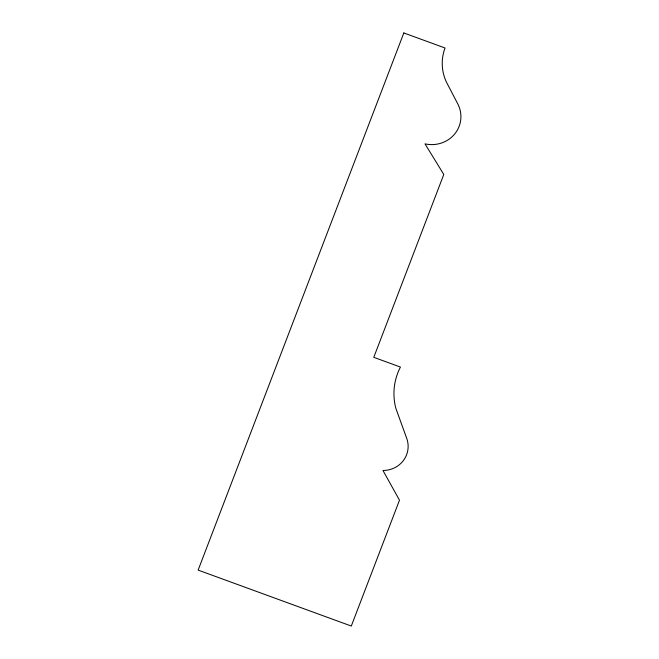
<?xml version="1.0" encoding="UTF-8"?>
<svg xmlns="http://www.w3.org/2000/svg" width="659" height="659" viewBox="0 0 659 659"><rect width="100%" height="100%" fill="white"/><g stroke="black" fill="none" stroke-linecap="round" stroke-linejoin="round"><path stroke-width="0.99" d="M403.827 32.95L198.137 570.101L351.296 626.05L399.494 500.181L382.961 470.477A25.561 24.432 10.5 0 0 406.858 438.729L395.878 408.456A62.827 60.051 10.5 0 1 400.441 367.063L373.777 357.318L443.795 174.462L424.981 143.86A29.68 28.362 10.5 0 0 454.413 134.321A29.68 28.362 10.5 0 0 458.17 104.666L446.3 81.856A47.432 45.339 10.5 0 1 445.039 48.008L403.827 32.95"/></g></svg>
